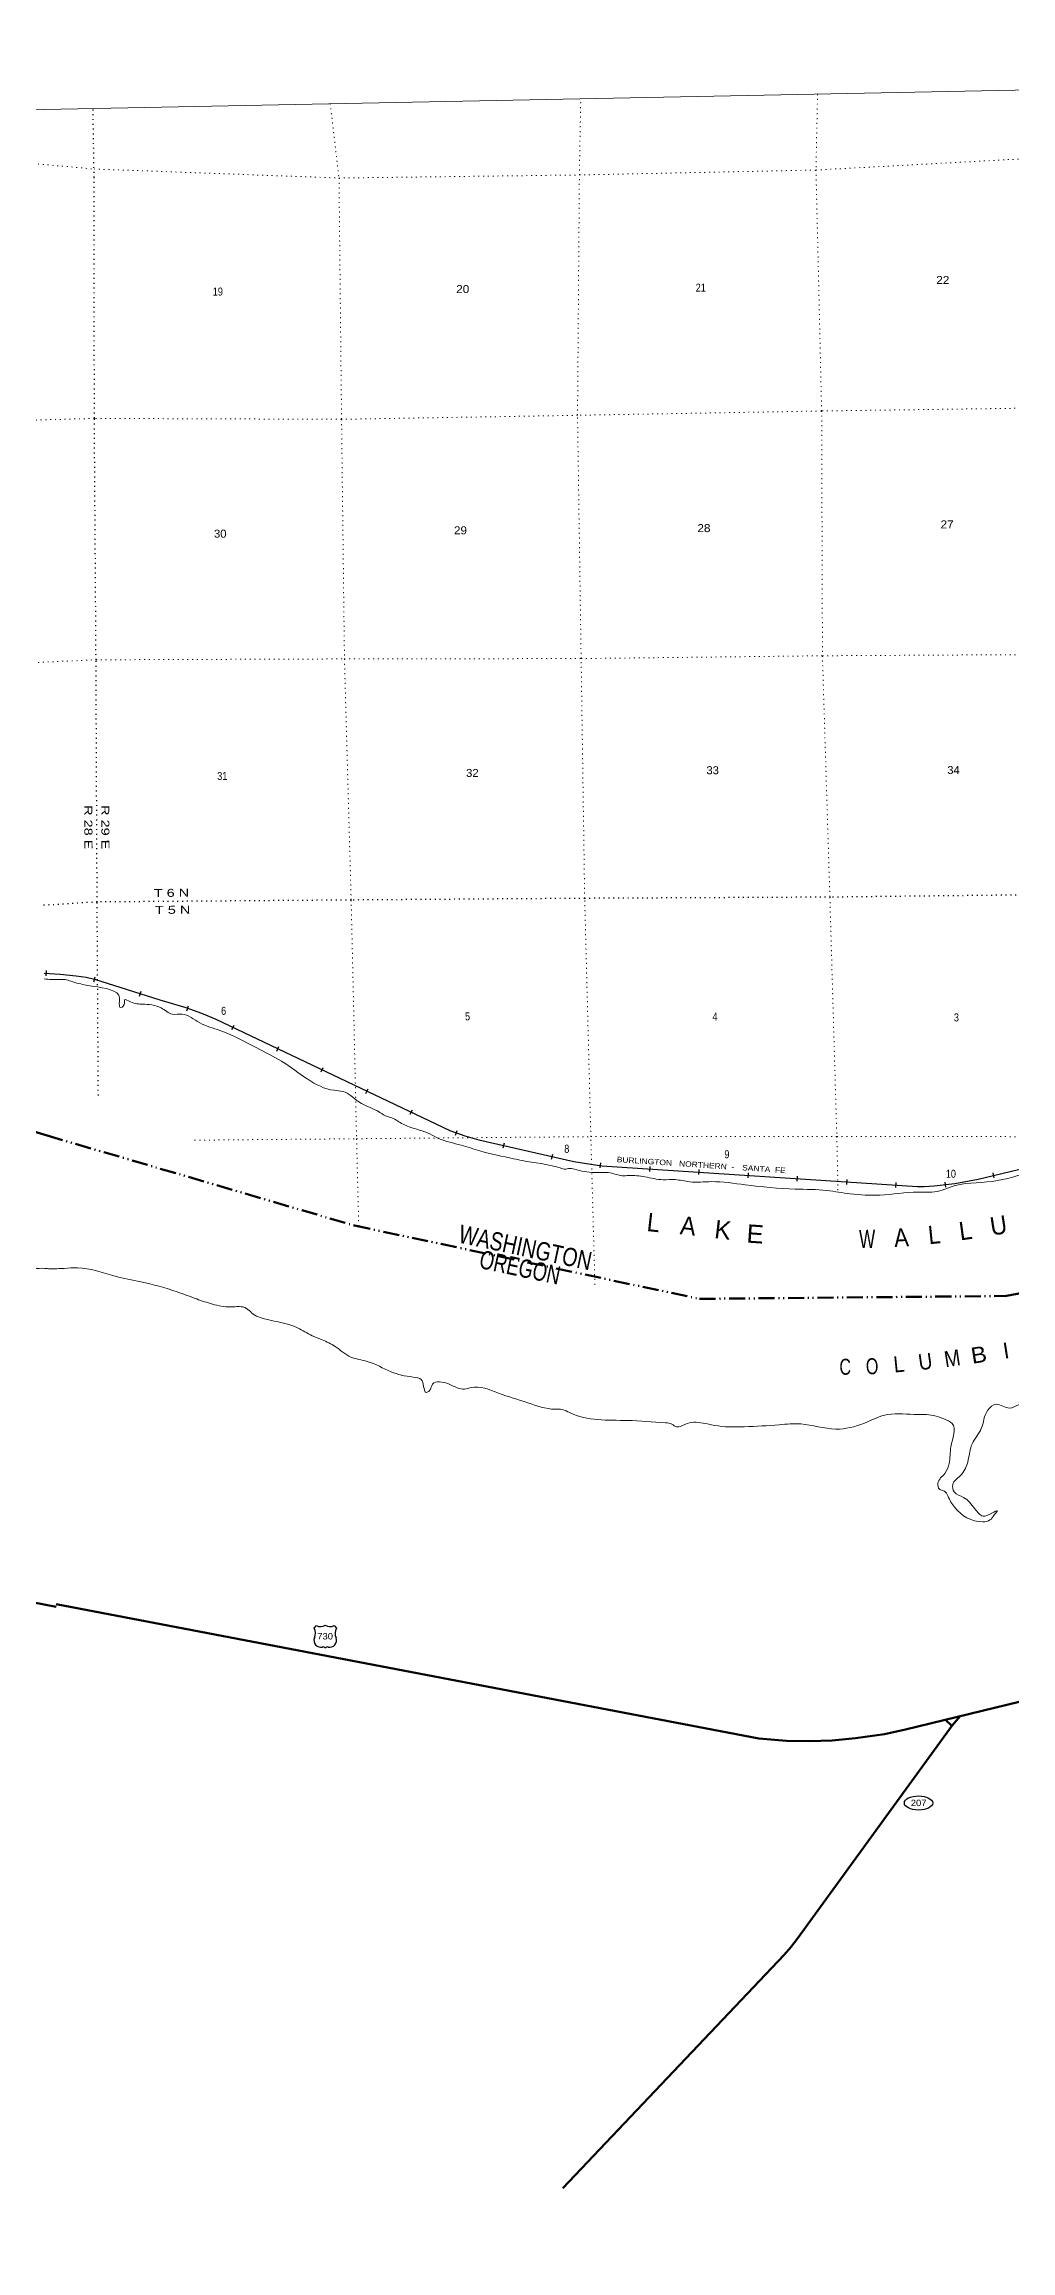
# Model space of a CAD drawing. Header units: feet. Extents: x 254670 to 524092, y -639101 to -543444.
# Drawn here: x 446019 to 467146, y -591718 to -543460 of the extents above; entities that cross this region are included whole.
import ezdxf
from ezdxf.enums import TextEntityAlignment as Align

# ---------------------------------------------------------------- set-up
doc = ezdxf.new("R2010")
doc.units = ezdxf.units.FT
doc.header["$LTSCALE"] = 70
doc.linetypes.add('DASH_DOUBLE_DOT', pattern=[9.2, 5, -1.2, 0.3, -1.2, 0.3, -1.2])
doc.linetypes.add('DOTTED', pattern=[1.5, 0.3, -1.2])
for name, color, linetype, lineweight in [('10', 7, 'DASH_DOUBLE_DOT', 70), ('16', 7, 'Continuous', 25), ('17', 7, 'Continuous', 25), ('20', 7, 'Continuous', 70), ('23', 7, 'Continuous', 70), ('34', 7, 'Continuous', 25), ('39', 7, 'Continuous', 13), ('4', 7, 'Continuous', 13), ('6', 7, 'DOTTED', 25), ('7', 7, 'DOTTED', 13)]:
    doc.layers.add(name, color=color, linetype=linetype, lineweight=lineweight)
doc.layers.add('41', color=7, linetype='Continuous')

msp = doc.modelspace()

# ---------------------------------------------------------------- linework, layer by layer
at = {"layer": '10', "lineweight": 60}
msp.add_lwpolyline([(414340.17, -574308.6), (417343.28, -574033.49), (425371.01, -570542.37), (427911.39, -569643.01), (437078.06, -567896.2), (440147.13, -567462.99), (444559.85, -566855.92), (446085.65, -567327.94)], dxfattribs=at)
at = {"layer": '10'}
msp.add_lwpolyline([(446085.65, -567327.94), (452802.2, -569298.27), (460344.14, -570899.33), (467054.2, -570836.19), (477986.92, -568746.53)], dxfattribs=at)
at = {"layer": '16'}
for p, q in [((451919.8, -578100.56), (451971.11, -578041.8)), ((452162.87, -578035.83), (452162.59, -578036.03)), ((452354.96, -578041.71), (452406.35, -578100.56))]:
    msp.add_line(p, q, dxfattribs=at)
for centre, radius, start, end in [((451726.82, -578211.19), 222.05, 332.97043, 29.75871), ((452062.19, -577884.14), 182.07, 239.97227, 303.45418), ((452263.97, -577884.64), 181.52, 236.33975, 300.08743), ((452263.96, -577884.14), 182.07, 236.54582, 236.59441), ((452599.32, -578211.19), 222.05, 150.24129, 207.02957), ((452066.01, -578366.09), 151.42, 159.09177, 283.81923), ((452260.13, -578366.09), 151.42, 256.18077, 20.90823)]:
    msp.add_arc(centre, radius, start, end, dxfattribs=at)
for centre, major_axis, start_param, end_param in [((452121.35, -578564.91), (-19.56, 51.67), 4.95877769, 6.28318531), ((452204.8, -578564.91), (19.56, 51.67), 0, 1.32637542)]:
    msp.add_ellipse(centre, major_axis=major_axis, ratio=0.929097, start_param=start_param, end_param=end_param, dxfattribs=at)
at = {"layer": '17'}
msp.add_ellipse((465128.52, -581923.99), major_axis=(309.24, -1), ratio=0.500121, dxfattribs=at)
at = {"layer": '20'}
for points in [[(446282.95, -577572.9), (461637.52, -580515.76), (462246.02, -580566.37), (462745.37, -580575.45), (463244.71, -580557.28), (463753.14, -580502.78), (464388.67, -580421.04), (464841.4, -580318.34), (468737.52, -579366.84), (469059.85, -579267.47), (469283.95, -579179.29), (469659.07, -579004.05), (469979.14, -578791.53), (478090.21, -573751.78)], [(414393.3, -577279.46), (418695.05, -576335.55), (418781.89, -576322.06), (418853, -576316.5), (419014.89, -576311.02), (419835.09, -576291.42), (419917.38, -576282.04), (419992.93, -576268.71), (420158.33, -576224.85), (423959.02, -575135.09), (424070.47, -575117.18), (424200.82, -575111.67), (432679.49, -575089.73), (432905.49, -575101.62), (433288.64, -575145.11), (433978.42, -575241.35), (446284.2, -577637.63)]]:
    msp.add_lwpolyline(points, dxfattribs=at)
at = {"layer": '23'}
msp.add_line((465716.78, -580104.56), (465855, -580239.95), dxfattribs=at)
msp.add_lwpolyline([(466041.22, -580025.32), (465861.47, -580232.49), (462481.2, -584884.63), (462334.55, -585078.5), (462193.01, -585246.87), (457357.16, -590345.99)], dxfattribs=at)
at = {"layer": '34'}
for p, q in [((446063.2, -563831.77), (446068.98, -563721.32)), ((447106.57, -563964.62), (447132.14, -563857)), ((448103.98, -564276.87), (448137.16, -564171.35)), ((449138.79, -564597.16), (449176.52, -564493.19)), ((450121.3, -565011.13), (450168.76, -564911.22)), ((451100.95, -565479.36), (451148.41, -565379.44)), ((452070.57, -565937.04), (452118.03, -565837.13)), ((453050.22, -566405.26), (453097.68, -566305.35)), ((454019.84, -566862.95), (454067.3, -566763.03)), ((455010.16, -567319.75), (455047.69, -567215.7)), ((456051.53, -567597.47), (456076.36, -567489.69)), ((457109.01, -567843.8), (457133.84, -567736.01)), ((458167.64, -568036.76), (458183.11, -567927.23)), ((459254.61, -568113.68), (459261.92, -568003.31)), ((460324.65, -568181.93), (460331.96, -568071.56)), ((461407.89, -568256.28), (461415.2, -568145.91)), ((462477.93, -568324.53), (462485.24, -568214.16)), ((463561.18, -568398.88), (463568.49, -568288.51)), ((464631.22, -568467.13), (464638.52, -568356.76)), ((465724.25, -568455.8), (465710.4, -568346.06)), ((466782.69, -568254.48), (466756.91, -568146.92))]:
    msp.add_line(p, q, dxfattribs=at)
at = {"layer": '34', "lineweight": 13}
msp.add_lwpolyline([(446019.5, -563778.29), (446366.77, -563796.45), (446718.59, -563832.79), (446934.22, -563866.85), (447115.8, -563909.99), (448548.56, -564360.61), (449115.8, -564529.13), (449455.92, -564652.55), (449769, -564784.56), (454887.53, -567215.87), (455209.77, -567332.1), (455517.67, -567419.57), (457594.24, -567898.02), (457869.93, -567940.68), (458204.15, -567987.88), (465103.67, -568444.8), (465250.3, -568443.25), (465471.37, -568431.17), (465923.43, -568374.1), (466433.56, -568283.13), (477920.55, -565530.44)], dxfattribs=at)
at = {"layer": '34'}
msp.add_lwpolyline([(446019.56, -563777.19), (446366.86, -563795.35), (446718.73, -563831.7), (446934.43, -563865.77), (447116.09, -563908.93), (448548.88, -564359.56), (449116.14, -564528.08), (449456.32, -564651.53), (449769.45, -564783.56), (454887.95, -567214.85), (455210.11, -567331.05), (455517.94, -567418.5), (457594.45, -567896.94), (457870.09, -567939.59), (458204.26, -567986.79), (465103.7, -568443.7), (465250.26, -568442.15), (465471.27, -568430.07), (465923.26, -568373.01), (466433.34, -568282.05), (477920.29, -565529.37)], dxfattribs=at)
at = {"layer": '39'}
for points in [[(446016.33, -563900.83), (446344.2, -563917.92), (446478.69, -563918.11), (446605.84, -563954.43), (446779.41, -564004.14), (447103.75, -564065.82), (447668.5, -564314.44), (447663.7, -564484.67), (447676.46, -564522.54), (447767.71, -564465.25), (447775.77, -564361.04), (447902.99, -564401.36), (448173, -564455.77), (448575.99, -564536.42), (448821.46, -564673.24), (449026.19, -564672.47), (449421.23, -564863.33), (449859.93, -565027.57), (450664.13, -565413.1), (451209.57, -565702.02), (451781.11, -566096.69), (452353.77, -566339.2), (452546.95, -566364.62), (452898.53, -566592.1), (453358.54, -566822.12), (453520.83, -566912.01), (453617.73, -566940.73), (453739.46, -567009.16), (453994.78, -567135.84), (454451.39, -567291.83), (454639.95, -567391.38), (455132.49, -567536.88), (455544.41, -567665.45), (456278.26, -567833.71), (456463.68, -567873.25), (457293.77, -568036.21), (457420.69, -568060.52), (457476.68, -568049.75), (457607.47, -568066), (458040.36, -568136.23), (458389.8, -568145.52), (458653.91, -568206.02), (458794.34, -568202.12), (459150.18, -568231.35), (459546.81, -568294.06), (459807.72, -568292.54), (460127.79, -568340.27), (460603.43, -568335.84), (461341.43, -568405.96), (462435.12, -568497.29), (463126.24, -568530), (463637.48, -568603.17), (464282.33, -568630.5), (465124.14, -568565.07), (465591.34, -568538.75), (465818.55, -568453.6), (466739.57, -568331.05), (467634.53, -568104.76), (468439.57, -567899.7), (469409.05, -567686.41), (470477.81, -567415.72), (470916.41, -567363.76), (471112.28, -567319.07), (471267.47, -567246.91), (471399.96, -567247.12), (471560.01, -567218.93), (471886.35, -567174.49), (472327.91, -567172.53), (472634.94, -567062.28), (473224.58, -566930.19), (473628.38, -566842.66), (474099.28, -566694.16), (474652.57, -566550.56), (475276.17, -566410.01), (475565.14, -566300), (476065.42, -566113.07), (476690.61, -565950.48), (476930.47, -565897.19), (477337.53, -565769.57), (477577.01, -565696.27), (477921.04, -565604.03)], [(439374.02, -570641.23), (439868.3, -570453.18), (439962.15, -570427.31), (440044.54, -570431.79), (440530.48, -570227.83), (440714.37, -570186.22), (440906.29, -570144.45), (441187.06, -570024.68), (441405.78, -570020.58), (441509.79, -570000.55), (441661.69, -569965.56), (441771.29, -570029.79), (441887.98, -570043.67), (442268.75, -570010.42), (442352.95, -570004.82), (442411.56, -570025.82), (442542.37, -570043.45), (443097.14, -570083.26), (443523.53, -570127.49), (443893.47, -570158.71), (444090.31, -570058.6), (444121.16, -569991.73), (444108.48, -569957.82), (444164.13, -569928.66), (444193.29, -569877.89), (444275.37, -569866.31), (444344.05, -569889.12), (444409.85, -569865.79), (444506.55, -569884.07), (444585.18, -569902.68), (444604.15, -569950.53), (444644.13, -569941.75), (444683.81, -569916.9), (444762.56, -569941.53), (444838.17, -570012.43), (444903.48, -570069.46), (444995.94, -570075.76), (445056.59, -570098.72), (445065.26, -570132.71), (445062.19, -570182.99), (445117.58, -570246.23), (445287.24, -570301.3), (445531.82, -570284.66), (445854.09, -570236.43), (446090.99, -570238.01), (446140.64, -570245.16)], [(446140.64, -570245.16), (446456.43, -570231.94), (446744.81, -570218.66), (447571.31, -570403.68), (448129.69, -570528.27), (448926.69, -570745.73), (449353.19, -570902.13), (449696.54, -571013.61), (450093.13, -571074.31), (450443.03, -571107.63), (450553.25, -571204.23), (450871.05, -571344.08), (451555.1, -571533.04), (451879.6, -571708.83), (452096.04, -571795.99), (452379.83, -571942.31), (452723.42, -572171.9), (453078.51, -572267.2), (453600.7, -572494.37), (454082.63, -572609.98), (454262.29, -572663.61), (454313.31, -572813.07), (454370, -572944.43), (454443.52, -572905.4), (454507.13, -572766.41), (454868.38, -572763.53), (455099.09, -572862.52), (455243.69, -572866.57), (455349.55, -572839.11), (455947.99, -572959.16), (456592.37, -573172.67), (457183.16, -573312.84), (457345.89, -573320.65), (457503.71, -573386.58), (458765.56, -573559.73), (459601.55, -573610.5), (459740.62, -573640.65), (459838.09, -573699.39), (460019.72, -573644.89), (460418.6, -573615.48), (460666.46, -573666.19), (461321.43, -573697.38), (462085.32, -573651.03), (462556.72, -573634.65), (463319.59, -573746.47), (463945.39, -573615.9), (464381.72, -573443.84), (465029.71, -573425.08), (465455.72, -573449.36), (465679.91, -573522.4), (465864.5, -573624.01), (465838.03, -574132.87), (465798.79, -574497.75), (465700.62, -574719.29), (465552.06, -574929.5), (465590.76, -575065.11), (465697.96, -575107.71), (465768.12, -575208.86), (465921.49, -575463.04), (466531.6, -575775.11), (466689.41, -575734.94), (466783.65, -575623.56), (466854.18, -575532.52), (466728.7, -575584.26), (466539.24, -575648.88), (466359.61, -575491.15), (466113.97, -575240.22), (465911.01, -575122.85), (465875.75, -574957.16), (466038.78, -574768.78), (466214.82, -574420.06), (466298.56, -574072.59), (466500.92, -573735.54), (466639.85, -573335.27), (466830.07, -573204.58), (467116.7, -573288.79), (467314.04, -573216.06), (467615.65, -573137.91), (468211.51, -573227.96), (468338.37, -573460.48), (468499.91, -573616.45), (468902.24, -573556.96), (469274.59, -573503.89), (469611.08, -573571.41), (470176.8, -573659.87), (470370.05, -573583.19), (470598.51, -573457.98), (471137.64, -573308.56), (471497, -573311.72), (471791.31, -573271.71), (472280.55, -573243.08)]]:
    msp.add_spline(points, degree=3, dxfattribs=at)
at = {"layer": '4'}
msp.add_lwpolyline([(255458.23, -619430.39), (254669.8, -547785.08), (286501.99, -547412.88), (318333.63, -546996.89), (350164.67, -546537.12), (381995.06, -546033.57), (413824.71, -545486.24), (445653.59, -544895.11), (477481.62, -544260.21), (509308.75, -543581.54), (515300.77, -543460.42)], dxfattribs=at)
msp.add_lwpolyline([(255458.23, -619430.39), (254669.8, -547785.08), (286501.99, -547412.88), (318333.63, -546996.89), (350164.67, -546537.12), (381995.06, -546033.57), (413824.71, -545486.24), (445653.59, -544895.11), (477481.62, -544260.21), (509308.75, -543581.54), (515300.77, -543460.42)], dxfattribs=at)
at = {"layer": '6'}
for points in [[(447203.22, -566450.8), (447177.13, -562221.03), (447152.87, -556924.2), (447116.79, -551639.54), (447111.27, -546378.49), (447087.28, -544862.89)], [(477848.78, -562052.39), (473897.29, -562080.39), (468416.98, -562056.31), (463203.19, -562114.71), (457832.23, -562141.2), (452728.43, -562178.09), (447177.13, -562221.03), (445988.69, -562294.26)]]:
    msp.add_lwpolyline(points, dxfattribs=at)
at = {"layer": '7'}
for points in [[(452270.49, -544760.56), (452462.85, -546388.3), (452518.84, -551664.68), (452582.18, -556904.93), (452728.43, -562178.09), (452847.58, -567397.57), (452894.01, -569317.76)], [(458055.55, -570589.63), (457967.27, -567352.45), (457832.23, -562141.2), (457754.77, -556897.14), (457675.87, -551577.02), (457716.74, -546327.35), (457746.25, -544648.66)], [(462921.56, -544552.49), (462887.32, -546213.48), (463011.39, -551480.94), (463028.73, -556835.92), (463191.19, -562116.87), (463342.67, -567347.92), (463369.58, -568561.8)], [(445676.09, -546063.82), (447108.77, -546190.69), (452462.85, -546388.3), (457716.62, -546321.35), (462887.32, -546213.48), (468171.07, -545927.92), (473581.52, -545972.96), (477516.92, -545970.59)], [(477624.88, -551202.41), (473746.56, -551283.91), (468293.18, -551409.61), (463005.41, -551483.02), (457675.87, -551577.02), (452518.84, -551664.68), (447116.91, -551645.55), (445784.32, -551682.95)], [(445886.36, -556981.17), (447152.87, -556924.2), (452578.16, -556904.99), (457754.77, -556897.14), (463028.73, -556835.92), (468351.45, -556806.08), (473871.48, -556807.61), (477739.59, -556761.37)], [(449307.35, -567429.37), (452847.58, -567397.57), (457967.27, -567352.45), (463342.67, -567347.92), (468509.51, -567354.22), (473972.78, -567326.48), (474507.19, -567351.3)]]:
    msp.add_lwpolyline(points, dxfattribs=at)

# ---------------------------------------------------------------- texts
at = {"layer": '10'}
for s, width, p in [('WASHINGTON', 0.8, (455053.46, -569664.99)), ('OREGON', 0.75, (455506.3, -570221.03))]:
    msp.add_text(s, height=400, rotation=348.015, dxfattribs=dict(at, width=width)).set_placement(p)
at = {"layer": '16', "width": 1.1}
msp.add_text('730', height=140, dxfattribs=at).set_placement((452159.33, -578347.6), align=Align.CENTER)
at = {"layer": '17', "width": 1.1}
msp.add_text('207', height=140, dxfattribs=at).set_placement((465131.23, -581992.3), align=Align.CENTER)
at = {"layer": '34', "width": 1.15}
for s, p in [('BURLINGTON   NORTHERN  -', (458530.45, -567908.17)), ('SANTA  FE', (461271.39, -568088.61))]:
    msp.add_text(s, height=120, rotation=356.211, dxfattribs=at).set_placement(p)
at = {"layer": '41'}
for s, height, rotation, width, p in [('L', 400, 353.504, 0.95, (459315.76, -569429.42)), ('A', 400, 353.504, 0.95, (460071.84, -569502.32)), ('E', 400, 356.03, 1.05, (461546.33, -569679.58)), ('W', 400, 0.557, 0.7, (464007.95, -569789.85)), ('A', 400, 4.064, 0.9, (464765.76, -569757.35)), ('L', 400, 5.745, 0.9, (465491.99, -569692.9)), ('L', 400, 7.822, 0.95, (466182.17, -569603.02)), ('U', 400, 8.885, 0.95, (466907.23, -569489.88)), ('C', 350, 0.557, 0.75, (463528.11, -572559.53)), ('O', 350, 2.537, 0.75, (464122.12, -572547.6)), ('L', 350, 5.745, 0.9, (464716.63, -572500.1)), ('U', 350, 7.822, 0.9, (465300.75, -572442.27)), ('M', 350, 8.885, 0.9, (465892.68, -572371.46)), ('B', 350, 8.885, 1.1, (466473.28, -572293.47))]:
    msp.add_text(s, height=height, rotation=rotation, dxfattribs=dict(at, width=width)).set_placement(p, align=Align.CENTER)
for s, height, rotation, p in [('K', 400, 353.504, (460829.5, -569588.58)), ('I', 350, 8.885, (467067.93, -572201.94))]:
    msp.add_text(s, height=height, rotation=rotation, dxfattribs=at).set_placement(p, align=Align.CENTER)
at = {"layer": '6', "width": 1.35}
for s, rotation, p in [('R 28 E', 270.262, (446898.62, -560587.09)), ('R 29 E', 270.262, (447268.91, -560585.46)), ('T 6 N', 0.443, (448802.72, -562109.09)), ('T 5 N', 0.443, (448827.9, -562479.26))]:
    msp.add_text(s, height=175, rotation=rotation, dxfattribs=at).set_placement(p, align=Align.CENTER)
at = {"layer": '7'}
for s, width, p in [('22', 1.1, (465516, -548706.45)), ('19', 0.85, (449704.19, -548958.87)), ('20', 1.1, (455023.72, -548904.21)), ('21', 0.85, (460258.41, -548873.42)), ('28', 1.1, (460295.25, -554131.73)), ('27', 1.1, (465609.88, -554050.06)), ('30', 1.05, (449730.77, -554253.52)), ('29', 1.1, (454974.29, -554180.46)), ('32', 1.05, (455241.07, -559485.69)), ('33', 1.05, (460492.53, -559426.67)), ('34', 1.05, (465756.91, -559421.09)), ('31', 0.85, (449801.42, -559552.22)), ('6', 0.85, (449886.4, -564687.47)), ('5', 0.85, (455217.2, -564809.07)), ('4', 0.85, (460626.41, -564814.01)), ('3', 0.85, (465901.46, -564831.89)), ('8', 0.85, (457386.04, -567705.13)), ('9', 0.85, (460885.61, -567825.18)), ('10', 0.85, (465725.17, -568251.52))]:
    msp.add_text(s, height=175, dxfattribs=dict(at, width=width)).set_placement(p)

doc.saveas('drawing.dxf')
